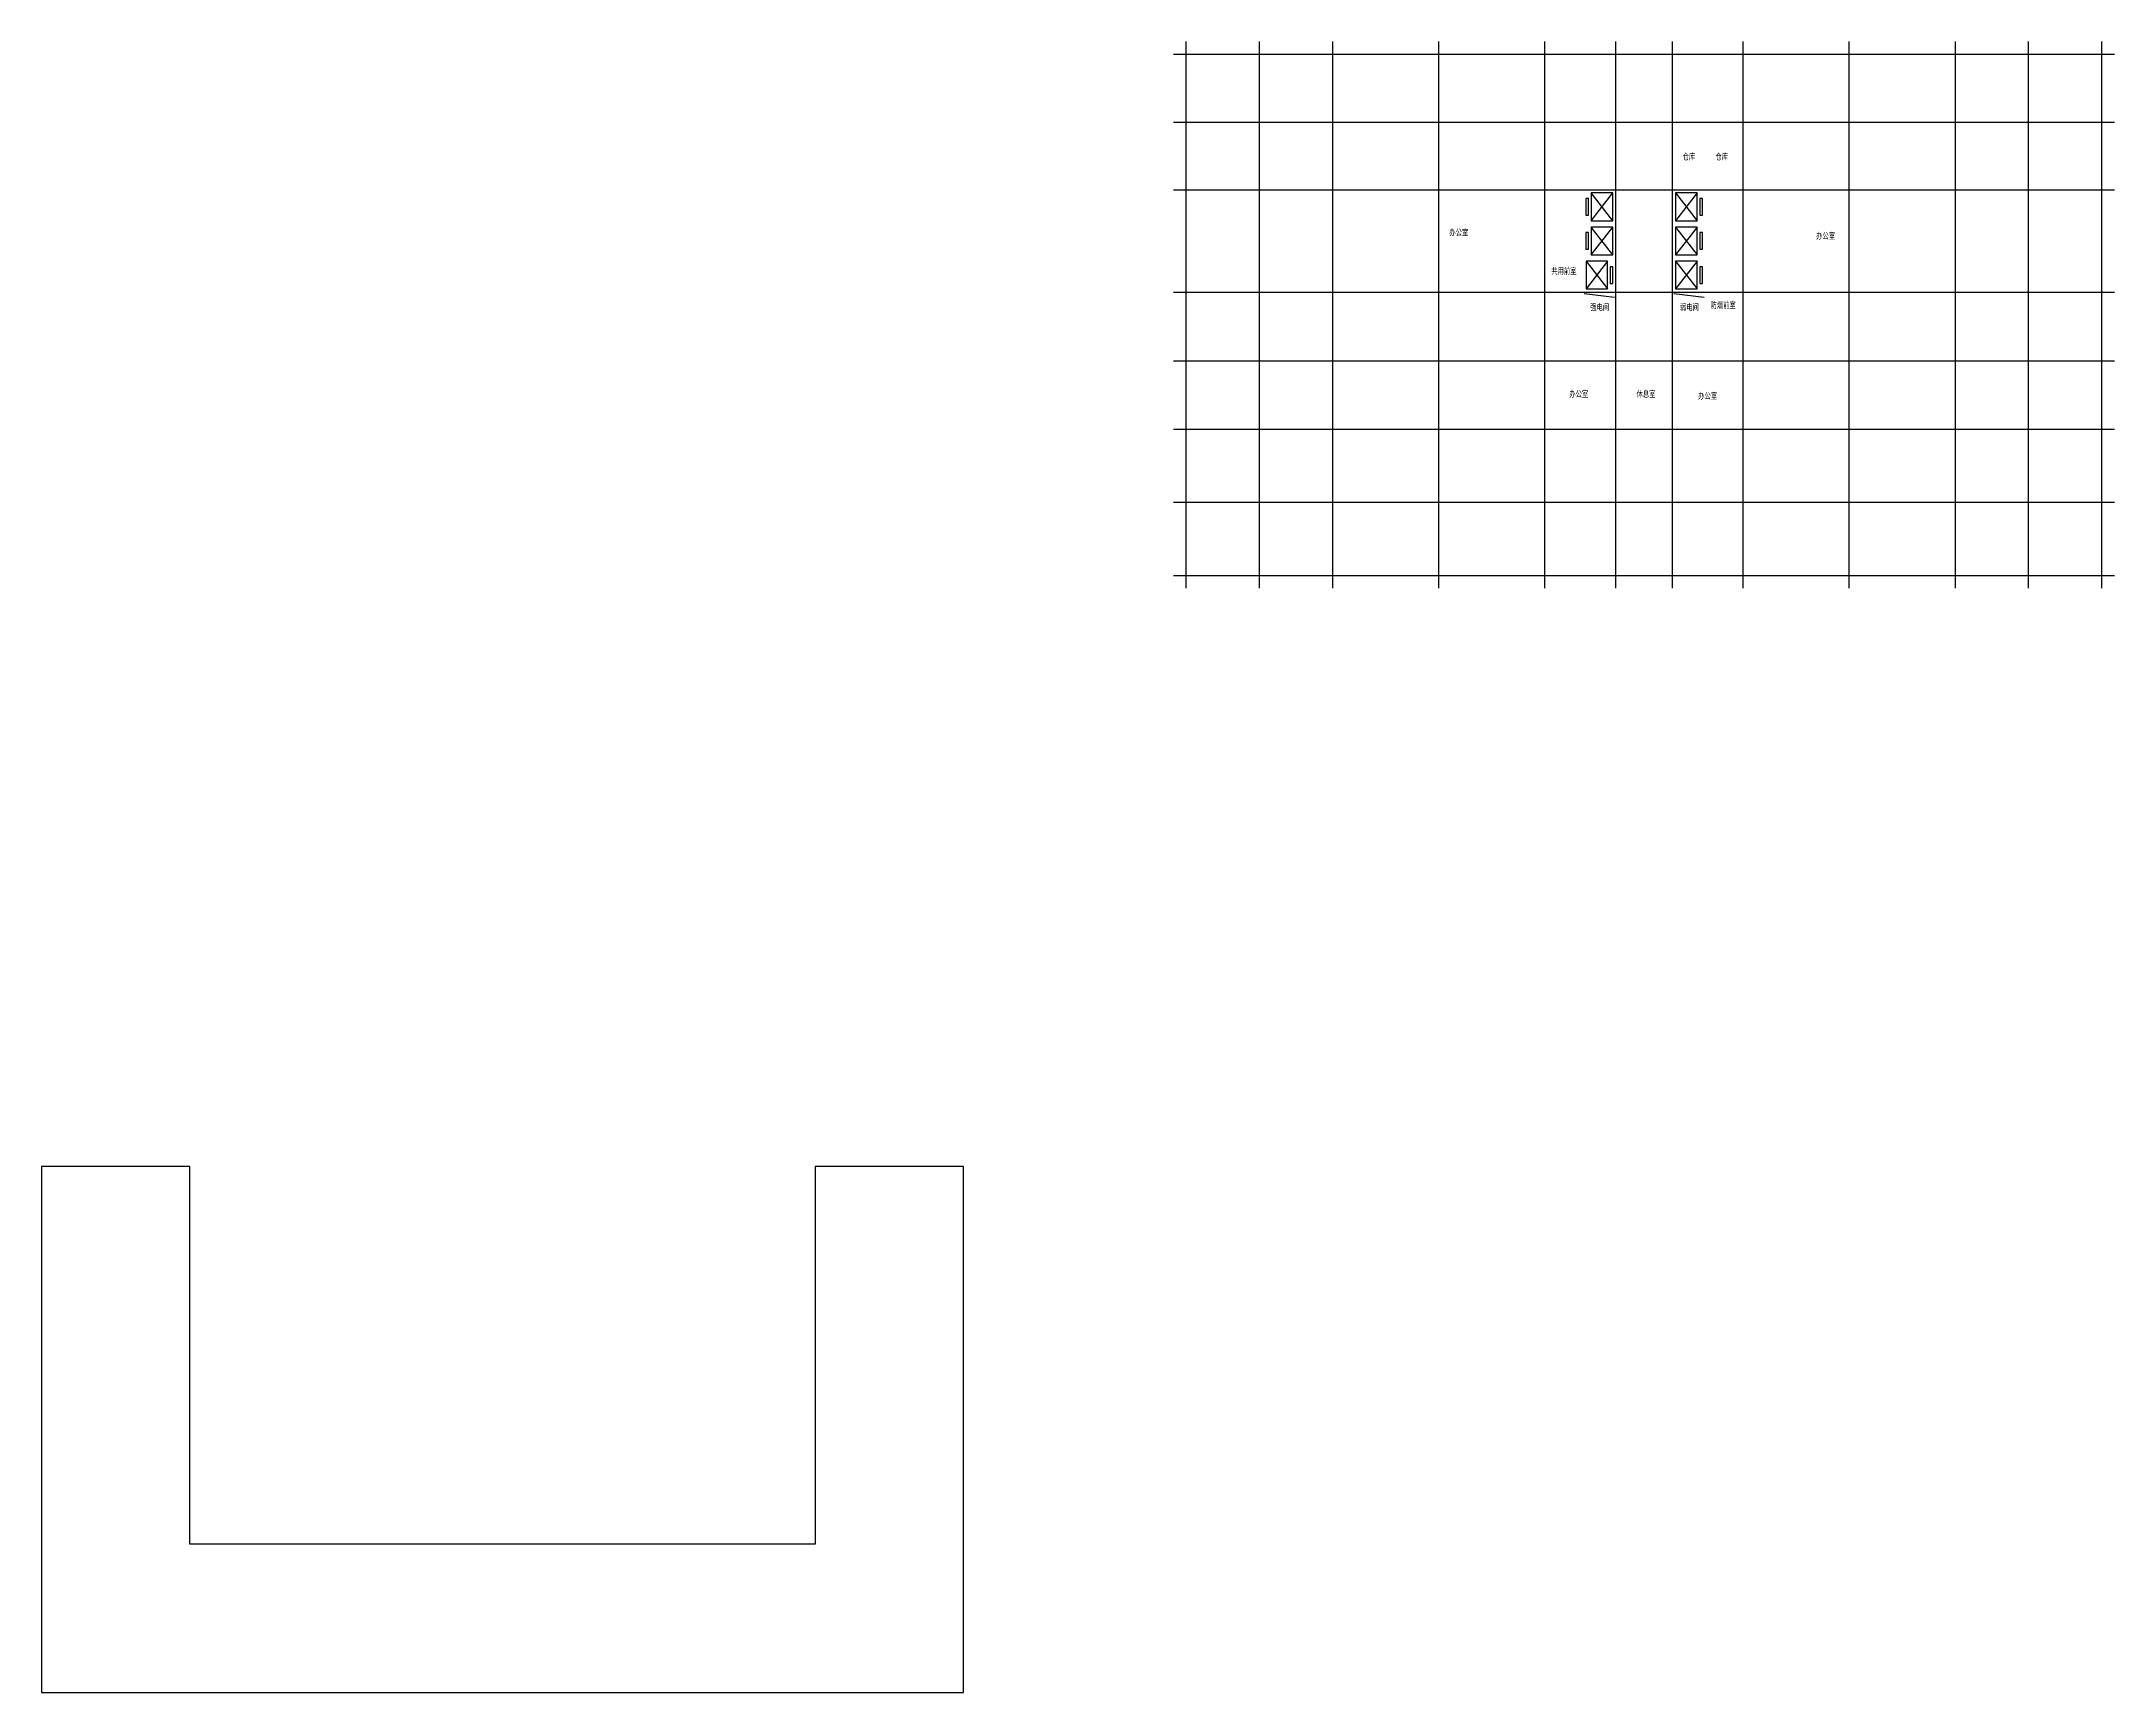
# Model space of a CAD drawing. Extents: x -102248 to 61900, y -100066 to 30700.
import ezdxf

# ---------------------------------------------------------------- set-up
doc = ezdxf.new("R2010")
doc.units = 0
doc.header["$LTSCALE"] = 1000
doc.header["$MEASUREMENT"] = 0
for name, color, linetype in [('DOTE', 1, 'Continuous'), ('EVTR', 2, 'Continuous'), ('hole', 50, 'Continuous'), ('podium-roof', 30, 'Continuous'), ('Text', 7, 'Continuous')]:
    doc.layers.add(name, color=color, linetype=linetype)
doc.styles.get("Standard").update_dxf_attribs({"font": 'gbenor.shx', "bigfont": 'gbcbig.shx'})

msp = doc.modelspace()

# ---------------------------------------------------------------- linework, layer by layer
at = {"layer": 'DOTE'}
for p, q in [((-12600, 29700), (61900, 29700)), ((-11600, -12600), (-11600, 30700)), ((-5800, -12600), (-5800, 30700)), ((0, -12600), (0, 30700)), ((8390, -12600), (8390, 30700)), ((16800, -12600), (16800, 30700)), ((22400, -12600), (22400, 30700)), ((26900, -12600), (26900, 30700)), ((32500, -12600), (32500, 30700)), ((40900, -12600), (40900, 30700)), ((49300, -12600), (49300, 30700)), ((55100, -12600), (55100, 30700)), ((60900, -12600), (60900, 30700)), ((-12600, 24300), (61900, 24300)), ((-12600, 18950), (61900, 18950)), ((-12600, 10850), (61900, 10850)), ((-12600, 5400), (61900, 5400)), ((-12600, 0), (61900, 0)), ((-12600, -5800), (61900, -5800)), ((-12600, -11600), (61900, -11600))]:
    msp.add_line(p, q, dxfattribs=at)
at = {"layer": 'EVTR'}
for p, q in [((20240, 18260), (20025, 18260)), ((20025, 18260), (20025, 16940)), ((20240, 16940), (20240, 18260)), ((22175, 18700), (20455, 18700)), ((20455, 18700), (20455, 16500)), ((20455, 16500), (22175, 18700)), ((22175, 16500), (20455, 18700)), ((22175, 16500), (22175, 18700)), ((28845, 18700), (27125, 18700)), ((27125, 18700), (27125, 16500)), ((28845, 18700), (27125, 16500)), ((27125, 18700), (28845, 16500)), ((28845, 16500), (28845, 18700)), ((29275, 18260), (29060, 18260)), ((29060, 18260), (29060, 16940)), ((29275, 16940), (29275, 18260)), ((20025, 16940), (20240, 16940)), ((20455, 16500), (22175, 16500)), ((27125, 16500), (28845, 16500)), ((29060, 16940), (29275, 16940)), ((20240, 15560), (20025, 15560)), ((20025, 15560), (20025, 14240)), ((20240, 14240), (20240, 15560)), ((22175, 16000), (20455, 16000)), ((20455, 16000), (20455, 13800)), ((20455, 13800), (22175, 16000)), ((22175, 13800), (20455, 16000)), ((22175, 13800), (22175, 16000)), ((28845, 16000), (27125, 16000)), ((27125, 16000), (27125, 13800)), ((28845, 16000), (27125, 13800)), ((27125, 16000), (28845, 13800)), ((28845, 13800), (28845, 16000)), ((29275, 15560), (29060, 15560)), ((29060, 15560), (29060, 14240)), ((29275, 14240), (29275, 15560)), ((20025, 14240), (20240, 14240)), ((21754, 13300), (20071, 13300)), ((20071, 13300), (20071, 11100)), ((21754, 13300), (20071, 11100)), ((20071, 13300), (21754, 11100)), ((20455, 13800), (22175, 13800)), ((21754, 11100), (21754, 13300)), ((27125, 13800), (28845, 13800)), ((28845, 13300), (27125, 13300)), ((27125, 13300), (27125, 11100)), ((28845, 13300), (27125, 11100)), ((27125, 13300), (28845, 11100)), ((28845, 11100), (28845, 13300)), ((29060, 14240), (29275, 14240)), ((22175, 12860), (21965, 12860)), ((21965, 12860), (21965, 11540)), ((21965, 11540), (22175, 11540)), ((22175, 11540), (22175, 12860)), ((29275, 12860), (29060, 12860)), ((29060, 12860), (29060, 11540)), ((29060, 11540), (29275, 11540)), ((29275, 11540), (29275, 12860)), ((20071, 11100), (21754, 11100)), ((27125, 11100), (28845, 11100))]:
    msp.add_line(p, q, dxfattribs=at)
at = {"layer": 'hole'}
for p, q in [((19900, 10750), (22300, 10450)), ((27000, 10750), (29400, 10450))]:
    msp.add_line(p, q, dxfattribs=at)
at = {"layer": 'podium-roof'}
msp.add_lwpolyline([(-90488, -58406), (-102248, -58406), (-102248, -100066), (-29228, -100066), (-29228, -58406), (-40988, -58406), (-40988, -88306), (-90488, -88306)], close=True, dxfattribs=at)

# ---------------------------------------------------------------- texts
at = {"layer": 'Text', "char_height": 500, "attachment_point": 5}
for s, width, insert in [('仓库', 2400, (28200, 21525)), ('仓库', 2400, (30800, 21525)), ('办公室', 5700, (9979, 15521)), ('办公室', 5700, (39025, 15252)), ('共用前室', 3000, (18300, 12463)), ('强电间', 2400, (21135, 9600)), ('弱电间', 2400, (28235, 9600)), ('防烟前室', 2800, (30907, 9769)), ('办公室', 5700, (19481, 2728)), ('休息室', 4400, (24800, 2728)), ('办公室', 5600, (29681, 2577))]:
    msp.add_mtext_dynamic_manual_height_columns(s, width=width, gutter_width=1750, heights=[0], dxfattribs=dict(at, insert=insert))

doc.saveas('drawing.dxf')
